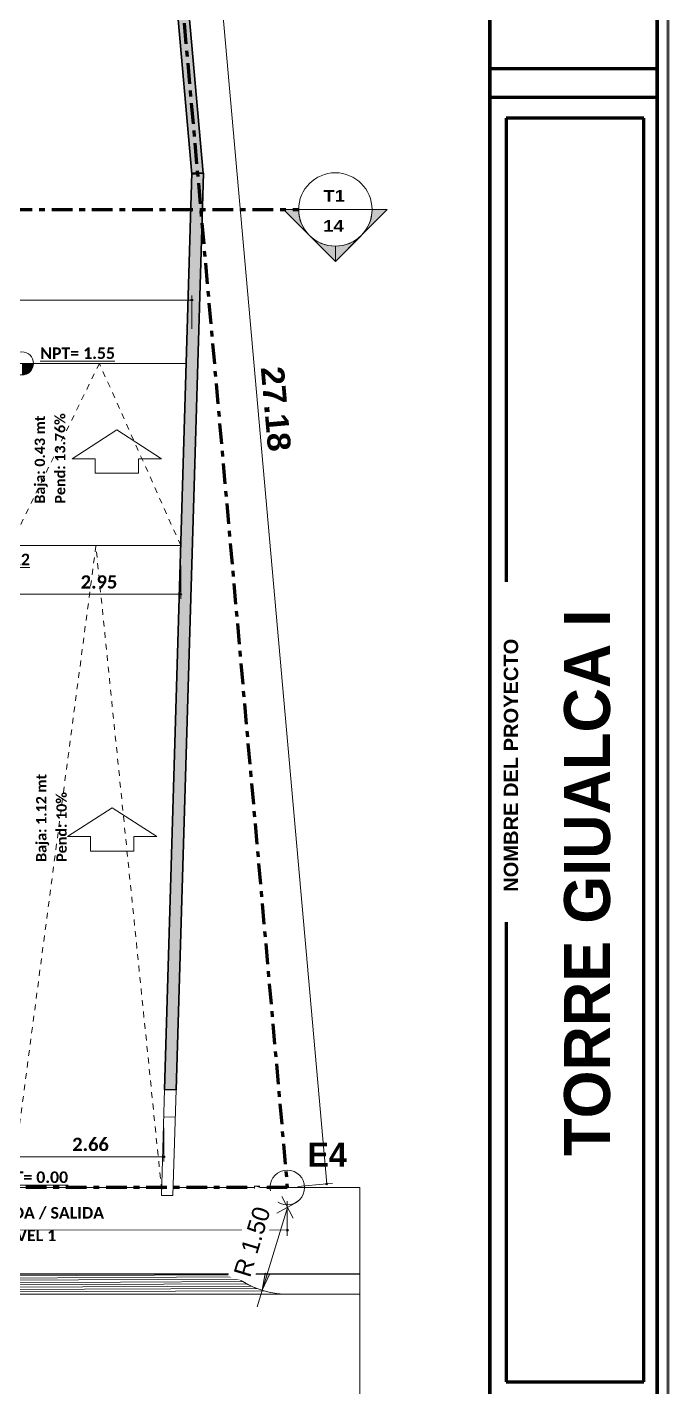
# Model space of a CAD drawing. Header units: metres. Extents: x -144 to 1000, y -717 to 29.
# Drawn here: x 240.49 to 251.6, y -574.98 to -551.45 of the extents above; entities that cross this region are included whole.
import ezdxf

# ---------------------------------------------------------------- set-up
doc = ezdxf.new("R2010")
doc.units = ezdxf.units.M
doc.linetypes.add('Basculante', pattern=[0.11625, 0.075, -0.04125])
doc.linetypes.add('Dash Dot 3_16_', pattern=[0.595313, 0.357187, -0.119063, 0, -0.119063])
doc.layers.get('0').update_dxf_attribs({"color": 1})
for name, color, linetype, lineweight in [('A-ANNO-DIMS', 1, 'Continuous', 9), ('A-DETL', 1, 'Continuous', 9), ('A-DETL-GENF', 1, 'Continuous', 9), ('A-DETL-THIN', 1, 'Continuous', 9), ('A-FLOR', 2, 'Continuous', 9), ('A-WALL', 4, 'Continuous', 9), ('G-ANNO-DIMS', 1, 'Continuous', 9), ('G-ANNO-SYMB', 1, 'Continuous', 9), ('G-ANNO-TEXT', 2, 'Continuous', 9), ('G-ANNO-TTLB', 3, 'Continuous', 18), ('G-ANNO-TTLB-WIDE', 1, 'Continuous', 70), ('G-IMPT', 1, 'Continuous', 9)]:
    doc.layers.add(name, color=color, linetype=linetype, lineweight=lineweight)
doc.layers.add('A-WALL-PATT', color=7, linetype='Continuous', lineweight=35, true_color=0x9c9c9c)
doc.styles.add('Arial Black', font='', dxfattribs={"height": 0.15})
doc.styles.add('Arial_1', font='arial.ttf', dxfattribs={"height": 0.132717})
doc.styles.add('Arial_B', font='arialbd.ttf', dxfattribs={"height": 0.0025})
doc.styles.add('Britannic Bold_B_1', font='', dxfattribs={"width": 0.7, "height": 0.4})
doc.styles.add('Britannic Bold_B_2', font='', dxfattribs={"width": 1.1, "height": 0.009})
doc.styles.add('Britannic Bold_B_4', font='', dxfattribs={"height": 0.004465})
doc.styles.add('Calibri_B', font='calibrib.ttf', dxfattribs={"height": 0.165})
doc.styles.add('Calibri_B_2', font='calibrib.ttf', dxfattribs={"height": 0.135})
doc.styles.add('Calibri_B_8', font='calibrib.ttf', dxfattribs={"height": 0.9})
doc.styles.get('Arial Black').set_extended_font_data('Arial Black')
doc.styles.get('Britannic Bold_B_1').set_extended_font_data('Britannic Bold', bold=True)
doc.styles.get('Britannic Bold_B_2').set_extended_font_data('Britannic Bold', bold=True)
doc.styles.get('Britannic Bold_B_4').set_extended_font_data('Britannic Bold', bold=True)

# ---------------------------------------------------------------- blocks, each defined once
blk = doc.blocks.new('tarjeta de nathalie 00')
at = {"layer": 'G-IMPT', "lineweight": 9}
h = blk.add_hatch(color=3, dxfattribs=at)
h.paths.add_polyline_path([(-145.23888, -717.38489), (-145.21019, -717.38489), (-145.21019, -716.89355), (-145.21019, -716.79934), (-145.23888, -716.79934), (-145.23888, -716.89379)])
h.paths.add_polyline_path([(-145.20996, -716.7991), (-145.20996, -717.3851), (-145.2392, -717.3851), (-145.2392, -716.7991)])
h.paths.add_polyline_path([(-145.23902, -717.3868), (-145.20826, -717.3868), (-145.20826, -716.7974), (-145.2392, -716.7974), (-146.09866, -716.7974), (-146.09866, -717.3868)])
h.paths.add_polyline_path([(-145.20795, -716.79707), (-145.20795, -717.3871), (-146.09898, -717.3871), (-146.09898, -716.79707)])
at = {"layer": 'G-ANNO-TTLB', "color": 3}
for p, q in [((-145.20826, -716.7974), (-145.20826, -717.3868)), ((-145.20795, -717.3871), (-145.20795, -716.79707)), ((-145.20795, -717.38713), (-145.20795, -716.79707)), ((-145.2392, -716.7991), (-145.2392, -717.3851)), ((-145.20996, -717.3851), (-145.20996, -716.7991)), ((-145.23888, -717.38489), (-145.23888, -716.89379)), ((-145.21019, -716.89355), (-145.21019, -717.38489))]:
    blk.add_line(p, q, dxfattribs=at)
at = {"layer": 'G-ANNO-TTLB-WIDE', "color": 3}
for p, q in [((-145.2392, -716.7991), (-145.2392, -717.3851)), ((-145.20996, -716.7991), (-145.20996, -717.3851)), ((-145.2392, -717.01548), (-145.20996, -717.01548)), ((-145.20996, -717.02049), (-145.2392, -717.02049)), ((-145.21233, -717.0241), (-145.23627, -717.0241)), ((-145.23627, -717.0241), (-145.23627, -717.1091)), ((-145.21233, -717.24403), (-145.21233, -717.0241)), ((-145.23627, -717.16403), (-145.23627, -717.24403)), ((-145.23627, -717.24403), (-145.21233, -717.24403))]:
    blk.add_line(p, q, dxfattribs=at)
at = {"layer": 'G-ANNO-TTLB', "lineweight": 9, "attachment_point": 1, "rotation": 90, "bg_fill": 3, "box_fill_scale": 1.25, "bg_fill_color": 256, "bg_fill_true_color": 13158600, "bg_fill_transparency": 0}
for s, insert, char_height, width, style in [('TORRE GIUALCA I', (-145.2262, -717.20472), 0.008, 0.1678172, 'Britannic Bold_B_4'), ('NOMBRE DEL PROYECTO', (-145.2367, -717.15875), 0.0025, 0.0533122, 'Arial_B')]:
    blk.add_mtext(s, dxfattribs=dict(at, insert=insert, char_height=char_height, width=width, style=style))
blk = doc.blocks.new('W')
at = {"layer": 'A-ANNO-DIMS', "lineweight": 25, "true_color": 0x004080}
h = blk.add_hatch(color=156, dxfattribs=at)
edge = h.paths.add_edge_path()
edge.add_arc((240.842, -494.658), 0.015, 0, 360)
h = blk.add_hatch(color=156, dxfattribs=at)
edge = h.paths.add_edge_path()
edge.add_arc((240.648, -499.75), 0.015, 0, 360)
h = blk.add_hatch(color=156, dxfattribs=at)
edge = h.paths.add_edge_path()
edge.add_arc((240.355, -509.484), 0.015, 0, 360)
at = {"layer": 'A-ANNO-DIMS', "lineweight": 25, "true_color": 0x0000ff}
h = blk.add_hatch(color=5, dxfattribs=at)
edge = h.paths.add_edge_path()
edge.add_arc((243.176, -509.955), 0.015, 0, 360)
h = blk.add_hatch(color=5, dxfattribs=at)
edge = h.paths.add_edge_path()
edge.add_arc((242.494, -510.755), 0.015, 0, 360)
at = {"layer": 'A-ANNO-DIMS'}
blk.add_hatch(color=256, dxfattribs=at).paths.add_polyline_path([(242.06, -511.795), (242.185, -511.52), (242.11, -511.497)])
at = {"layer": 'A-WALL-PATT', "lineweight": 5, "true_color": 0x747474}
for points in [[(240.839, -492.473), (240.84, -492.456), (241.039, -492.461), (240.203, -483.03), (240.004, -483.055), (240.838, -492.456)], [(240.569, -508.329), (241.04, -492.462), (240.84, -492.456), (240.369, -508.323), (240.469, -508.326)]]:
    blk.add_hatch(color=8, dxfattribs=at).paths.add_polyline_path(points)
at = {"layer": 'G-ANNO-DIMS'}
h = blk.add_hatch(color=256, dxfattribs=at)
edge = h.paths.add_edge_path()
edge.add_line((237.898, -495.755), (238.098, -495.755))
edge.add_arc((237.898, -495.755), 0.2, 270, 360, ccw=False)
edge.add_line((237.898, -495.955), (237.898, -495.755))
at = {"layer": 'G-ANNO-SYMB'}
h = blk.add_hatch(color=256, dxfattribs=at)
edge = h.paths.add_edge_path()
edge.add_line((242.854, -493.517), (242.428, -493.091))
edge.add_line((242.428, -493.091), (242.69, -493.091))
edge.add_arc((243.326, -493.091), 0.636, 180, 222.0784)
h = blk.add_hatch(color=256, dxfattribs=at)
edge = h.paths.add_edge_path()
edge.add_arc((243.326, -493.091), 0.636, 317.9216, 360)
edge.add_line((243.961, -493.091), (244.224, -493.091))
edge.add_line((244.224, -493.091), (243.798, -493.517))
h = blk.add_hatch(color=256, dxfattribs=at)
edge = h.paths.add_edge_path()
edge.add_arc((243.326, -493.091), 0.635, 225, 270)
edge.add_line((243.326, -493.726), (243.326, -493.989))
edge.add_line((243.326, -493.989), (242.877, -493.54))
h = blk.add_hatch(color=256, dxfattribs=at)
edge = h.paths.add_edge_path()
edge.add_line((243.775, -493.54), (243.326, -493.989))
edge.add_line((243.326, -493.989), (243.326, -493.726))
edge.add_arc((243.326, -493.091), 0.635, 270, 315)
at = {"layer": 'A-ANNO-DIMS', "color": 5, "true_color": 0x0000ff}
for p, q in [((240.776, -482.881), (243.176, -509.955)), ((243.176, -509.955), (242.678, -509.999)), ((243.176, -509.955), (243.276, -509.946)), ((242.494, -510.755), (242.494, -510.255)), ((242.494, -510.755), (211.632, -510.73)), ((242.494, -510.755), (242.494, -510.855))]:
    blk.add_line(p, q, dxfattribs=at)
at = {"layer": 'A-ANNO-DIMS', "color": 156, "true_color": 0x004080}
for p, q in [((240.842, -494.658), (240.842, -494.578)), ((233.899, -494.658), (240.842, -494.658)), ((240.842, -494.658), (240.842, -495.158)), ((240.648, -499.75), (240.648, -499.25)), ((237.699, -499.75), (240.648, -499.75)), ((240.648, -499.75), (240.648, -499.83)), ((240.355, -509.484), (240.355, -508.984)), ((237.699, -509.484), (240.355, -509.484)), ((240.355, -509.484), (240.355, -509.564))]:
    blk.add_line(p, q, dxfattribs=at)
at = {"layer": 'A-ANNO-DIMS'}
for p, q in [((242.311, -510.46), (242.685, -510.261)), ((242.597, -510.548), (242.398, -510.173)), ((242.498, -510.361), (241.972, -512.082)), ((242.11, -511.497), (242.06, -511.795)), ((242.06, -511.795), (242.185, -511.52)), ((242.185, -511.52), (242.11, -511.497))]:
    blk.add_line(p, q, dxfattribs=at)
at = {"layer": 'A-ANNO-DIMS', "color": 156, "lineweight": 25, "true_color": 0x004080}
for centre in [(240.842, -494.658), (240.648, -499.75), (240.355, -509.484)]:
    blk.add_circle(centre, 0.015, dxfattribs=at)
at = {"layer": 'A-ANNO-DIMS', "color": 5, "lineweight": 25, "true_color": 0x0000ff}
for centre in [(243.176, -509.955), (242.494, -510.755)]:
    blk.add_circle(centre, 0.015, dxfattribs=at)
at = {"layer": 'A-ANNO-DIMS'}
blk.add_arc((242.498, -510.361), 1.5, 241.557, 264.4753, dxfattribs=at)
at = {"layer": 'A-DETL', "color": 7, "linetype": 'Dash Dot 3_16_', "lineweight": 70}
for p, q in [((240.094, -482.941), (242.494, -510.015)), ((242.494, -510.015), (211.633, -510.015))]:
    blk.add_line(p, q, dxfattribs=at)
at = {"layer": 'A-DETL', "color": 9, "linetype": 'Basculante', "true_color": 0xc0c0c0}
for p, q in [((239.239, -495.755), (237.699, -498.906)), ((240.648, -498.906), (239.239, -495.755)), ((239.179, -498.916), (237.699, -510.127)), ((240.317, -510.057), (239.179, -498.916))]:
    blk.add_line(p, q, dxfattribs=at)
at = {"layer": 'A-DETL', "color": 252, "true_color": 0x858585}
blk.add_line((240.648, -498.906), (240.648, -499.086), dxfattribs=at)
at = {"layer": 'A-DETL', "color": 253, "true_color": 0xb6b6b6}
for p, q in [((241.553, -511.526), (234.148, -511.558)), ((241.97, -511.765), (233.655, -511.8)), ((241.873, -511.724), (233.779, -511.76)), ((241.793, -511.685), (233.876, -511.719)), ((241.723, -511.645), (233.958, -511.679)), ((241.661, -511.605), (234.029, -511.638)), ((241.604, -511.565), (234.092, -511.598)), ((242.091, -511.804), (233.459, -511.841))]:
    blk.add_line(p, q, dxfattribs=at)
at = {"layer": 'A-DETL-GENF'}
for p, q in [((238.767, -497.404), (239.542, -496.904)), ((240.317, -497.404), (239.542, -496.904)), ((239.167, -497.404), (238.767, -497.404)), ((239.167, -497.654), (239.167, -497.404)), ((239.917, -497.654), (239.917, -497.404)), ((239.917, -497.404), (240.317, -497.404)), ((239.542, -497.654), (239.167, -497.654)), ((239.542, -497.654), (239.917, -497.654)), ((238.687, -503.945), (239.462, -503.445)), ((240.237, -503.945), (239.462, -503.445)), ((239.087, -503.945), (238.687, -503.945)), ((239.087, -504.195), (239.087, -503.945)), ((239.837, -504.195), (239.837, -503.945)), ((239.837, -503.945), (240.237, -503.945)), ((239.462, -504.195), (239.087, -504.195)), ((239.462, -504.195), (239.837, -504.195))]:
    blk.add_line(p, q, dxfattribs=at)
at = {"layer": 'A-DETL-THIN'}
for p, q in [((243.752, -510.786), (243.752, -514.853)), ((211.219, -511.511), (243.752, -511.511)), ((211.219, -511.861), (243.752, -511.861))]:
    blk.add_line(p, q, dxfattribs=at)
blk.add_circle((242.494, -510.015), 0.3, dxfattribs=at)
blk.add_arc((242.498, -510.361), 1.5, 230.0615, 270.288, dxfattribs=at)
at = {"layer": 'A-FLOR'}
for p, q in [((237.699, -495.755), (240.742, -495.755)), ((237.699, -495.756), (240.742, -495.756)), ((240.648, -498.906), (237.699, -498.906)), ((240.319, -510.015), (213.234, -510.015)), ((243.752, -510.015), (240.519, -510.015)), ((243.752, -511.515), (243.752, -510.015)), ((211.219, -511.515), (243.752, -511.515))]:
    blk.add_line(p, q, dxfattribs=at)
at = {"layer": 'A-WALL', "lineweight": 35}
for p, q in [((240.004, -483.055), (240.84, -492.479)), ((241.039, -492.461), (240.185, -482.83)), ((240.84, -492.456), (240.369, -508.323)), ((240.569, -508.329), (241.04, -492.462)), ((241.04, -492.462), (240.84, -492.456)), ((240.84, -492.479), (241.039, -492.461)), ((240.369, -508.323), (240.569, -508.329))]:
    blk.add_line(p, q, dxfattribs=at)
at = {"layer": 'A-WALL'}
for p, q in [((240.314, -510.157), (240.369, -508.323)), ((240.569, -508.329), (240.514, -510.157)), ((240.355, -508.792), (240.555, -508.798)), ((240.314, -510.157), (240.514, -510.157))]:
    blk.add_line(p, q, dxfattribs=at)
at = {"layer": 'G-ANNO-DIMS'}
for p, q in [((237.598, -495.755), (239.298, -495.755)), ((236.786, -510.015), (238.486, -510.015))]:
    blk.add_line(p, q, dxfattribs=at)
blk.add_circle((237.898, -495.755), 0.2, dxfattribs=at)
at = {"layer": 'G-ANNO-SYMB', "linetype": 'Dash Dot 3_16_', "lineweight": 70}
blk.add_line((233.548, -493.091), (242.691, -493.091), dxfattribs=at)
at = {"layer": 'G-ANNO-SYMB', "lineweight": 18}
for p, q in [((243.326, -493.989), (242.428, -493.091)), ((242.691, -493.091), (242.428, -493.091)), ((242.69, -493.091), (242.428, -493.091)), ((242.428, -493.091), (242.854, -493.517)), ((242.691, -493.091), (243.961, -493.091)), ((243.326, -493.989), (244.224, -493.091)), ((243.798, -493.517), (244.224, -493.091)), ((243.961, -493.091), (244.224, -493.091)), ((244.224, -493.091), (243.961, -493.091)), ((242.877, -493.54), (243.326, -493.989)), ((243.326, -493.989), (243.775, -493.54)), ((243.326, -493.726), (243.326, -493.989)), ((243.326, -493.989), (243.326, -493.726))]:
    blk.add_line(p, q, dxfattribs=at)
for radius, start, end in [(0.635, 0, 180), (0.636, 180, 222.0784), (0.635, 180, 0), (0.636, 317.9216, 0), (0.635, 225, 270), (0.635, 270, 315)]:
    blk.add_arc((243.326, -493.091), radius, start, end, dxfattribs=at)
at = {"layer": 'A-ANNO-DIMS', "color": 5, "true_color": 0x0000ff, "insert": (242.432, -495.791), "char_height": 0.4, "width": 1.40028, "attachment_point": 1, "rotation": 275.0667, "line_spacing_factor": 1.000203, "style": 'Britannic Bold_B_2'}
blk.add_mtext('27.18', dxfattribs=at)
at = {"layer": 'A-ANNO-DIMS', "color": 156, "true_color": 0x004080, "char_height": 0.23, "width": 0.61793, "attachment_point": 1, "line_spacing_factor": 1.158048, "style": 'Calibri_B_8'}
for s, insert in [('2.95', (238.916, -499.422)), ('2.66', (238.769, -509.155))]:
    blk.add_mtext(s, dxfattribs=dict(at, insert=insert))
at = {"layer": 'G-ANNO-DIMS', "color": 5, "true_color": 0x0000ff, "style": 'Calibri_B'}
for s, p in [('%%UNPT= 1.55', (238.215, -495.678)), ('%%UNPT= 1.12', (236.742, -499.247)), ('%%UNPT= 0.00', (237.403, -509.938))]:
    blk.add_text(s, height=0.2, dxfattribs=at).set_placement(p)
at = {"layer": 'G-ANNO-SYMB', "style": 'Arial Black'}
for s, p in [('T1', (243.119, -492.954)), ('14', (243.116, -493.474))]:
    blk.add_text(s, height=0.2, dxfattribs=at).set_placement(p)
at = {"layer": 'G-ANNO-TEXT', "style": 'Calibri_B_2'}
for s, p in [('Baja: 0.43 mt', (238.298, -498.181)), ('Pend: 13.76%%%', (238.649, -498.181)), ('Baja: 1.12 mt', (238.323, -504.381)), ('Pend: 10%%%', (238.674, -504.381))]:
    blk.add_text(s, height=0.18, rotation=90, dxfattribs=at).set_placement(p)
at = {"layer": 'G-ANNO-TEXT'}
for s, height, style, p in [('E4', 0.42, 'Britannic Bold_B_1', (242.841, -509.658)), ('ACCESO ENTRADA / SALIDA', 0.2, 'Calibri_B', (235.785, -510.555)), ('HACIA NIVEL 1', 0.2, 'Calibri_B', (236.633, -510.945))]:
    blk.add_text(s, height=height, dxfattribs=dict(at, style=style)).set_placement(p)
at = {"layer": 'A-ANNO-DIMS', "insert": (241.559, -511.501), "char_height": 0.3, "width": 1.47482, "attachment_point": 1, "rotation": 73.0162, "line_spacing_factor": 0.941778, "style": 'Arial_1', "bg_fill": 3, "box_fill_scale": 1.25, "bg_fill_color": 256, "bg_fill_true_color": 13158600, "bg_fill_transparency": 0}
blk.add_mtext('R 1.50', dxfattribs=at)

msp = doc.modelspace()

# ---------------------------------------------------------------- block references
at = {"xscale": 99.43160266323505, "yscale": 99.43160266323505, "zscale": 99.43160266323505}
msp.add_blockref('tarjeta de nathalie 00', (14689.86, 70741.827), dxfattribs=at)

# ---------------------------------------------------------------- next in the draw order: block references
at = {"color": 3}
msp.add_blockref('W', (2.499, -61.518), dxfattribs=at)

doc.saveas('drawing.dxf')
